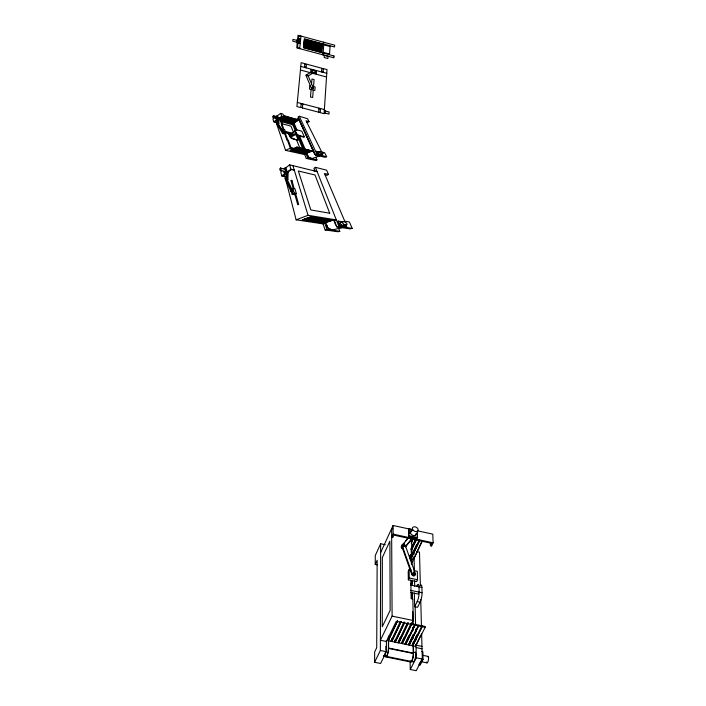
<?xml version="1.0" encoding="UTF-8"?>
<svg xmlns="http://www.w3.org/2000/svg" width="706" height="706" viewBox="0 0 706 706"><rect width="100%" height="100%" fill="white"/><g stroke="black" fill="none" stroke-linecap="round" stroke-linejoin="round"><path stroke-width="1.06" d="M386.394 640.695L386.411 651.709L380.596 663.481L374.595 662.263L380.366 650.473L380.649 543.735L385.308 544.741M374.595 662.263L374.665 651.912L376.713 647.693L377.163 560.273L375.239 564.482L377.101 564.879M375.239 564.482L375.301 555.472L380.649 543.735M287.51 179.871L287.827 179.624A3.248 1.783 17.9 0 0 287.907 179.262L288.18 171.973M287.316 172.608L287.06 179.077L287.907 179.262M286.265 178.168L286.468 173.226M278.632 124.265A1.756 0.909 17.5 0 0 278.817 123.815L279.082 118.714M277.555 123.038L277.723 119.658M278.455 119.155L278.243 123.665L278.844 123.824M329.155 54.671L329.199 53.921M329.684 46.402L329.737 45.669M329.561 54.018L330.046 46.499L323.736 44.796L323.189 52.306L329.552 54.018M328.016 56.639L327.893 58.536L324.204 57.548L324.328 55.65M328.934 56.48L323.463 55.015M320.498 108.53L320.206 112.651L324.107 113.675L327.019 69.567L323.313 68.579L323.048 72.347M322.527 54.759L322.66 52.924M323.313 43.931L323.436 42.148M318.909 108.115L318.618 112.183L302.415 107.947M321.53 71.941L321.795 68.226L306.386 64.114L306.051 67.82M323.498 53.153L323.551 52.403M324.089 44.893L324.142 44.16M313.261 90.068L312.661 97.56L310.481 96.987L311.099 89.494M313.535 86.582L314.099 79.593L311.964 79.019L311.558 83.89M302.424 107.939L302.786 103.888M301.197 103.464L300.818 107.577L296.899 106.553L301.144 62.666L304.868 63.664L304.524 67.414M413.125 573.651L414.166 574.64M299.388 42.466L299.776 38.698L299.026 38.495L298.638 42.263M299.706 48.643L300.968 36.085M298.462 41.557L298.479 38.283M298.108 41.883L298.664 42.033L298.47 43.11L300.218 43.578M298.62 41.601L298.806 40.613M402.764 546.603L402.764 545.809M403.126 544.979L403.02 545.606M402.508 546.241L402.747 546.973M414.59 573.881L414.563 573.766M402.12 547.044L402.208 547.609M380.622 552.63L393.065 525.485L412.401 529.703M393.065 525.485L393.127 534.115L391.662 537.292L392.818 537.54L393.913 535.157L431.595 543.338L430.439 545.694L431.587 545.941L433.113 542.808L432.804 534.16L417.767 530.877M417.564 531.671L417.308 538.378L408.703 536.507L408.977 528.829L412.189 529.526M402.826 548.712A1.73 1.235 27.7 0 1 401.423 546.462L408.271 537.654M401.802 546.382L402.182 545.57A1.739 1.235 27.7 0 1 403.258 544.176A1.739 1.235 27.7 0 1 405.315 545.5L415.357 573.59L414.969 574.393A1.774 1.28 29.1 0 1 413.884 575.858A1.774 1.28 29.1 0 1 411.783 574.49L401.802 546.382A1.73 1.235 27.7 0 1 403.02 544.988M402.879 544.988L403.258 544.176M402.076 548.385L402.455 547.574M408.703 536.507L408.977 528.829M404.935 546.312L405.315 545.5M411.369 541.087L412.269 539.19M411.651 541.476L413.001 538.634M411.219 543.152L413.019 539.358M411.051 548.668L415.119 540.143M411.068 549.4L415.587 539.913M411.342 549.78L416.319 539.358M411.36 550.503L416.337 540.081M411.951 555.445L410.31 555.092L409.754 556.257L411.395 556.61L411.951 555.445L411.624 539.402M410.715 556.963L416.619 544.644M412.083 554.801L413.937 550.927L414.016 554.228M418.905 540.637L410.283 558.631L410.265 557.908M419.638 540.072L411.016 558.799L413.557 559.337L422.223 541.352M411.016 558.799L419.655 540.796M421.747 541.581L413.557 559.337M411.148 569.971L409.101 569.53L408.2 571.401L408.342 579.838L416.593 581.594L417.511 579.723L417.308 571.286L414.228 570.625M408.342 579.838L409.251 577.967L409.101 569.53M411.783 574.49L412.18 573.687L402.182 545.57M392.757 528.9L391.618 528.653L392.104 616.126L380.393 640.245L386.394 641.472L396.278 621.306L411.333 624.431L413.292 620.53L412.851 599.015L411.157 598.653L410.795 580.138M413.884 575.858L414.272 575.046A1.774 1.28 29 0 0 415.357 573.59M410.592 584.692L412.454 580.879M388.229 640.748L397.637 620.768L388.229 640.748L390.947 641.313L400.381 621.342M391.892 638.577L390.947 641.313M391.742 641.472L401.185 621.509L391.742 641.472L394.46 642.028L403.929 622.083M395.395 639.301L394.46 642.028M417.899 586.006L416.814 585.777A6.795 1.659 -79.4 0 1 418.993 586.827L419.126 592.131L418.181 594.046L410.663 592.458M395.245 642.195L404.732 622.242L395.245 642.195L397.963 642.751L407.477 622.816M420.079 585.715A6.795 1.668 -79.4 0 1 421.906 587.445L422.047 592.749A6.822 1.686 -79.5 0 1 420.114 602.209L417.564 607.301L414.651 606.692L417.184 601.591A6.822 1.668 -79.4 0 0 419.126 592.131M400.337 637.147L397.963 642.751M398.749 642.91L408.28 622.983L398.749 642.91L401.467 643.466L411.024 623.548M403.85 637.871L401.467 643.466M411.819 623.716L402.252 643.634L404.962 644.19L414.581 625.11L414.563 624.289L411.819 623.716L402.252 643.634M408.792 635.735L404.962 644.19M415.357 624.457L405.756 644.349L408.465 644.905L418.12 625.843L418.093 625.022L415.357 624.457L405.756 644.349M412.304 636.459L408.465 644.905M418.896 625.189L409.251 645.072L411.96 645.619L421.65 626.575L421.632 625.754L418.896 625.189L409.251 645.072M417.272 634.323L411.96 645.619M422.426 625.922L412.745 645.787L415.446 646.343L425.188 627.307L425.162 626.487L422.426 625.922L412.745 645.787M420.785 635.056L415.446 646.343M421.632 633.679L422.303 659.033L416.222 670.7L410.265 669.491L416.302 657.807L416.01 644.587M420.802 661.09L418.843 664.84L420.149 665.105L423.079 659.483L422.868 651.709L421.57 651.444M291.825 189.084L292.928 188.423L294.984 188.846L296.317 193.523L294.217 194.679L292.143 194.282L291.516 191.926L292.743 191.82A3.398 1.88 18.1 0 0 292.708 190.92M291.737 191.82L291.852 191.635A3.512 1.942 18.1 0 0 291.843 190.805L285.833 178.256L286.689 178.468L292.716 190.92M413.99 575.081L412.789 575.002M405.332 546.753L411.774 538.74M405.588 546.753L412.039 538.74M401.423 546.462L404.662 542.455M405.95 540.858L408.536 537.663M292.637 191.997L291.552 191.917M413.169 572.998L412.992 573.572L414.007 572.919M282.426 131.651L283.062 131.81A2.039 1.059 17.6 0 0 283.124 131.139L277.352 123.082L282.515 131.025A2.092 1.094 17.6 0 1 282.426 131.643L283.062 131.81M286.689 178.468L285.312 178.097A3.23 1.774 18 0 0 285.198 179.05L291.119 191.573A1.033 0.574 18.2 0 0 291.304 191.847L291.419 191.9M414.387 574.181L413.072 573.51M403.647 546.135L404.547 545.729L403.876 544.882M291.163 191.335L291.454 191.414A1.465 0.812 18.1 0 0 291.454 190.867L291.269 190.726A1.465 0.812 18.2 0 0 291.181 191.335M283.9 168.822L285.189 167.825L286.062 168.037L286.998 171.443L285.039 172.891L284.156 172.688L283.794 171.302M281.809 170.843L280.714 171.682L281.756 175.909L284.959 176.632L284.703 174.514M285.586 167.922L289.61 164.807L317.126 171.62M284.156 172.688L286.106 171.231L286.998 171.443M281.756 175.909L290.89 169.184L294.243 169.987L291.437 169.59L282.797 175.909L285.206 176.447M275.984 116.455L277.582 115.934L278.393 118.202L276.69 119.393L275.693 118.149M274.502 117.823L272.904 118.979L273.831 121.811L276.143 122.438L285.586 150.378L304.683 154.596L306.13 154.049L290.095 150.475L294.323 148.604L310.737 151.799M277.246 115.837L280.653 113.375L283.027 114.063L283.918 117.134L297.226 120.902L297.791 120.567L284.024 116.631M276.055 119.226L278.393 118.202M273.831 121.811L281.747 116.278L284.156 116.967M281.95 117.655L282.471 117.293M283.98 116.252L284.518 115.89L298.417 119.888M282.709 117.425L283.238 117.072M280.679 119.393L282.118 118.414L280.909 117.452M293.202 188.476L291.04 180.736L291.834 180.224L294.225 188.687M404.3 546.1L404.467 545.341M283.132 129.498L281.394 124.671L282.621 124.697L280.158 117.973M325.087 174.92L326.913 175.37L328.502 174.479L326.604 170.172L315.414 167.322L313.932 168.275L315.035 171.099M281.394 124.671L282.621 124.697M313.27 170.667L314.549 169.855M306.695 122.085L307.728 122.385L309.043 121.644L307.569 118.714L299.291 116.269L298.047 117.046L315.494 155.161L324.954 157.288L326.649 156.732L324.628 152.708L321.962 152.081M314.232 170.905L314.558 170.702A2.595 1.394 18.7 0 1 314.567 169.917M296.617 119.367L298.559 118.167A1.606 0.821 18 0 0 298.506 118.767L314.399 153.661A3.954 2.092 18.6 0 0 315.317 154.746M308.187 75.948L312.59 73.283M282.365 129.966L283.265 129.419L284.73 129.798L285.833 132.816L284.059 133.831L282.594 133.46L276.796 123.718M296.344 121.441L295.788 121.776L282.038 117.893L282.559 117.531L296.502 121.344L297.067 121L282.109 116.622L274.616 121.82L276.364 122.288L275.896 120.929M306.139 75.057L310.163 72.63M281.509 121.661L292.796 124.759L293.617 124.274L281.209 120.841M291.481 191.502L291.596 191.441A1.465 0.812 18.1 0 0 291.587 190.894L291.49 190.77M282.594 133.46L284.359 132.437L292.39 134.511L293.025 134.166L292.681 133.293L285.312 131.395M292.143 194.282L294.225 193.109L296.317 193.523M295.867 134.44L298.1 139.859L297.438 140.176L292.028 138.658A4.766 2.497 17.9 0 1 290.581 137.714L288.975 134.714L290.316 133.981M291.922 133.099L295.487 131.148A2.418 1.262 18 0 1 295.726 130.125L295.099 130.513A2.418 1.262 18 0 0 294.843 131.51L296.555 134.59A5.118 2.665 18.1 0 0 298.064 135.561L303.615 137.176L304.33 136.823L301.815 131.192L297.923 130.151A2.568 1.333 18 0 0 295.708 130.098M289.672 136.567L296.273 133.046L295.487 131.148M296.202 134.264L291.763 136.602L290.307 136.232L289.592 134.369A2.718 1.421 17.9 0 1 289.548 133.778M293.555 148.94L293.211 148.013L290.96 147.501L288.313 140.247L286.989 140.22L284.589 133.531M413.884 575.055L412.719 574.649M293.564 139.223L298.1 139.859M304.33 136.823L300.35 135.808L299.653 136.161L305.063 149.072M285.586 150.378L290.334 148.207L309.837 152.143M296.767 147.139L296.22 147.757L312.564 151.102L296.767 147.139L312.564 151.102M282.118 131.457L282.153 130.998M295.17 148.225L294.393 148.198L311.646 151.455L295.24 147.819L296.026 147.845M296.22 147.757L296.891 147.466M308.072 152.823L292.028 149.619M308.954 152.487L292.663 149.337M286.071 180.93L296.132 219.822L308.054 215.304L336.338 219.901L334.309 220.51L310.931 216.751L303.615 219.416L325.219 222.734L326.048 222.478L304.383 219.134M413.389 572.875L413.01 573.643M319.447 151.905L316.359 151.393L317.788 154.446L322.386 155.496L322.077 153.987M304.683 154.596L306.272 158.453L307.754 157.923L316.968 159.909L315.767 157.27M315.494 155.161L317.135 154.579L326.649 156.732M317.788 154.446L322.757 155.373M319.297 156.052L312.749 158.312A2.1 1.121 18.5 0 1 311.364 158.303L309.81 157.72A4.007 2.127 18.5 0 1 308.31 156.503L306.854 153.299M316.968 159.909L315.432 160.412L306.272 158.453M282.021 130.963L281.994 131.44M331.644 220.793L308.698 217.563M296.132 219.822L323.039 223.881L324.831 223.343L302.265 219.901L303.395 219.495L324.972 222.805L302.636 219.769M342.984 221.755L337.856 221.128L339.824 226.026L346.734 226.891L345.975 225.082M340.919 222.328L343.107 221.719A1.827 1.033 19.8 0 1 344.025 221.693L345.755 222.416M339.824 226.026L346.734 226.891M323.039 223.881L325.148 229.962L327.002 229.476L339.798 231.286L338.677 228.426M334.309 220.51L336.797 226.908L338.906 226.361L352.206 228.365L349.391 221.958L344.757 221.207L324.469 173.482L328.502 174.479M413.328 572.998L414.475 573.493M339.798 231.286L337.865 231.745L325.148 229.962M352.206 228.365L350.017 228.876L336.797 226.908M280.52 168.019L279.903 168.584A6.407 3.486 17.9 0 0 279.85 169.767A3.574 1.942 17.8 0 0 279.991 170.146L284.65 171.505L285.321 170.834A6.328 3.442 17.7 0 0 285.348 169.864A3.398 1.844 17.8 0 0 285.18 169.387L280.547 168.019L280.979 168.39A3.53 1.915 17.7 0 1 281.138 168.866A6.628 3.609 17.6 0 1 281.103 169.846L280.45 170.525M272.913 116.984L272.895 116.905A4.192 2.162 17.5 0 1 273.019 116.155L273.593 115.784L276.849 116.746A1.412 0.732 17.4 0 1 277.07 117.152L277.105 117.231A4.051 2.092 17.4 0 1 276.999 117.981L273.337 117.496L273.981 117.134A4.192 2.162 17.3 0 0 274.087 116.375L274.069 116.305A1.438 0.741 17.4 0 0 273.857 115.899M304.613 219.054L327.143 222.152L305.389 218.772M306.625 218.322L329.367 221.481L307.428 218.03M306.395 218.401L328.246 221.816L305.61 218.692M308.46 217.651L330.496 221.146L307.657 217.942M309.519 217.271L332.8 220.448L310.587 216.883M273.337 117.496L273.178 117.417A1.456 0.75 17.4 0 1 272.94 116.984M291.816 190.735L292.69 190.858M388.582 636.08L388.618 648.029L413.504 653.121A5.692 1.394 -80.1 0 1 412.216 660.278A5.692 1.394 -80.1 0 1 410.274 661.151M422.894 655.345L428.18 656.421M388.397 636.459L388.432 648.408L413.31 653.5A5.039 1.235 -80.1 0 1 412.383 659.245A5.039 1.235 -80.1 0 1 410.698 661.222M380.366 650.473L386.411 651.709M416.302 657.807L422.303 659.033M421.773 659.219L423.079 659.483M420.697 661.584L427.051 662.872M383.614 655.83L413.363 661.884M386.085 656.977L410.954 662.034M416.028 645.16L421.967 646.387M416.081 647.57L422.029 648.788M392.104 616.126L413.292 620.53M411.836 624.536L414.581 625.11M415.375 625.278L418.12 625.843M418.914 626.01L421.65 626.575M422.453 626.743L425.188 627.307M410.433 585.009L421.906 587.445M410.53 590.313L422.047 592.749M417.184 601.591L420.114 602.209M409.251 577.967L417.511 579.723M393.127 534.115L433.113 542.808M416.716 551.527L419.496 552.127L420.361 585.186M408.58 529.677L411.792 530.382M409.101 535.651L417.714 537.522M291.04 180.736L292.037 180.957M291.031 150.06L306.333 153.493L290.404 150.343M291.843 149.707L307.198 153.158L291.207 149.981M282.453 130.901L283.106 131.095M285.639 132.269L293.025 134.166M297.297 102.449L324.381 109.545M301.135 104.091L302.733 104.506M318.865 108.742L320.453 109.156M324.328 110.224L325.175 110.445L324.972 113.578L324.125 113.357M325.139 110.957L329.12 111.998L328.996 114.09L325.007 113.066M300.835 107.321L302.442 107.736M318.635 111.98L320.224 112.395M310.349 85.744L309.802 85.594L309.51 89.071L314.85 90.483L315.123 87.006L312.599 86.335M304.577 66.841L306.104 67.246M321.565 71.368L323.092 71.774M300.782 66.417L326.772 73.336M300.438 70.044L326.525 76.989M303.58 47.452L321.724 52.315L321.786 51.494L303.659 46.622M299.741 48.273L297.508 47.673L298.726 35.847L300.933 36.447M304.851 63.893L306.369 64.299M321.786 68.411L323.295 68.817M304.365 39.245L322.333 44.081L322.271 44.893L304.295 40.057M299.035 38.424L299.776 38.627M304.268 40.286L322.254 45.131L322.192 45.952L304.189 41.098M304.171 41.336L322.174 46.181L322.112 47.002L304.092 42.157M297.544 40.136L296.749 39.924L296.467 42.625L297.261 42.837M299.556 40.816L300.465 41.063M296.705 40.357L292.972 39.359L292.769 41.16L296.511 42.183M304.065 42.386L322.095 47.24L322.042 48.061L303.986 43.207M298.726 41.38L299.476 41.583M298.153 41.477L298.7 41.628M303.968 43.445L322.024 48.299L321.962 49.12L303.889 44.266M298.656 42.078L299.406 42.281M298.629 42.334L299.379 42.536M303.862 44.504L321.945 49.358L321.883 50.188L303.783 45.325M303.765 45.563L321.865 50.426L321.804 51.247L303.686 46.384M277.758 123.091L277.158 122.932A1.244 0.644 17.5 0 0 276.981 123.612M282.294 123.797L290.996 126.153L293.458 132.26M294.217 138.897L292.672 138.323A4.81 2.515 18 0 1 291.216 137.379L290.307 136.232M280.697 119.429L293.687 123.047L294.225 122.72L281.156 119.067M280.75 119.588L293.528 123.144L280.953 120.126L293.325 123.585L296.035 130.036M281.818 118.617L294.923 122.297L294.376 122.623L281.306 118.97M300.35 135.808L298.762 135.208A5.154 2.683 18.1 0 1 297.244 134.228L296.273 133.046M281.968 118.017L295.629 121.873L295.082 122.2L281.968 118.52M280.264 117.893L282.118 118.414M309.043 121.644L306.06 120.779L321.707 151.949A2.533 1.341 18.7 0 1 322.871 152.867M403.276 545.844L403.753 546.091M403.85 544.944L404.3 545.217M403.673 546.073L403.047 545.535M343.681 224.279L345.428 225.011A1.827 1.033 19.8 0 0 346.311 224.993L344.078 225.576A1.827 1.033 19.7 0 1 343.204 225.593L341.466 224.87M412.631 574.825L412.675 574.066L412.516 574.552M316.712 151.261L318.15 154.323M299.291 116.269L317.135 154.579M293.943 122.888L296.952 129.975M298.435 135.728L303.924 148.807M305.954 153.643L307.754 157.923M292.796 124.759L295.17 130.469M297.023 134.943L302.653 148.507M296.573 139.964L299.741 147.836M338.315 220.996L340.292 225.911M315.414 167.322L338.906 226.361M333.894 220.448L335.376 224.279A5.507 3.106 19.7 0 0 336.312 225.655M294.323 148.604L293.678 148.887M280.653 113.375L281.747 116.278M282.285 124.909L283.988 129.604M285.277 133.134L287.819 140.132M279.541 118.396L281.729 124.459M287.368 140.017L290.334 148.207M283.265 129.419L284.359 132.437M325.872 222.531L327.302 226.52A5.189 2.939 19.5 0 0 328.749 228.373L331.952 229.803A3.159 1.791 19.5 0 0 333.4 229.759L341.73 227.659A3.504 1.977 19.7 0 1 338.501 227.138M413.892 571.383L414.969 574.393M324.672 222.902L327.002 229.476M276.946 115.758L277.749 118.026M292.911 165.628L308.054 215.304M289.61 164.807L290.89 169.184M295.69 193.876L298.656 204.378L297.755 204.802L294.834 194.344M292.928 188.423L294.225 193.109M285.189 167.825L286.106 171.231M284.959 176.632L285.33 178.08M431.507 543.779L431.587 545.941M430.333 542.455L430.439 545.694M420.741 599.518L421.491 628.172M417.14 531.547L417.184 533.498M414.06 556.434L414.378 570.757M414.599 580.676L414.722 586.183M415.154 606.022L415.569 624.748M415.666 629.161L415.746 632.461M415.843 636.874L415.913 640.174M414.351 592.978L414.651 606.692M411.713 564.571L411.519 554.969A5.224 1.235 -79 0 0 411.501 554.625M412.022 580.217L412.11 584.18M412.269 592.193L412.41 599.27M412.657 611.581L412.913 624.113M412.975 627.272L413.045 630.458M413.125 634.72L413.195 637.933M413.301 643.325L413.504 653.121M411.051 539.481L411.086 541.626M411.245 549.118L411.51 563.979M411.863 581.585L411.925 584.559M412.083 592.563L412.207 598.635M412.666 621.324L412.728 624.483M412.789 627.643L412.834 629.77M412.939 635.091L413.001 638.312M413.089 642.619L413.31 653.5M410.31 555.092L410.415 560.538M411.307 622.833L411.333 624.431M410.124 661.204L410.265 669.491M321.221 151.764A1.262 0.662 18.7 0 0 320.083 151.649L318.397 152.284A1.447 0.768 18.6 0 0 318.353 153.14M320.047 151.631A1.456 0.768 18.7 0 0 320.065 152.522A2.524 1.333 18.7 0 0 321.186 153.449L321.954 153.731A1.209 0.635 18.7 0 0 322.783 153.749L321.045 154.349A1.209 0.635 18.7 0 1 320.224 154.34L319.456 154.067A2.489 1.315 18.7 0 1 318.3 153.149M288.992 134.714A2.436 1.271 17.9 0 1 289.257 133.708M298.7 118.484A1.58 0.812 18 0 0 298.762 118.846L314.708 153.731A3.327 1.765 18.6 0 0 315.105 154.305M319.394 156.158A2.762 1.465 18.6 0 1 316.173 155.249M318.83 155.947A2.392 1.271 18.6 0 1 316.659 155.391M311.717 158.373A1.906 1.015 18.4 0 1 310.658 158.321L309.29 157.8A3.53 1.88 18.4 0 1 307.966 156.732L307.763 156.432A2.303 1.227 18.4 0 1 307.754 155.47M322.818 152.875A1.456 0.768 18.7 0 1 322.836 153.784M331.538 229.724A2.859 1.624 19.4 0 1 331.061 229.688L328.228 228.426A4.571 2.595 19.4 0 1 326.966 226.794A3.98 2.259 19.4 0 1 326.975 225.62M343.804 224.164A2.674 1.509 19.8 0 1 342.975 221.631M345.631 222.531A2.683 1.509 19.8 0 1 346.443 225.09M341.589 224.764A2.656 1.491 19.7 0 1 340.804 222.24M416.169 533.365A3.062 2.162 27.6 0 1 414.184 535.554A3.062 2.162 27.6 0 1 410.671 533.436A3.062 2.162 27.6 0 1 411.969 530.841M410.045 533.392A3.062 2.162 27.7 0 1 411.316 531.75M415.763 534.221A3.062 2.162 27.7 0 1 415.64 535.448M403.047 547.856A1.73 1.235 27.7 0 1 401.802 545.65M414.272 575.046A1.774 1.28 29 0 1 412.18 573.687M421.482 661.187A3.274 0.83 -80.2 0 1 421.111 661.601M427.624 656.871A3.274 0.838 -80.3 0 1 428.604 657.754A3.274 0.838 -80.3 0 1 427.783 662.087A3.274 0.838 -80.3 0 1 426.653 661.981M414.44 652.441A5.039 1.244 -80.1 0 1 415.463 657.233A5.039 1.244 -80.1 0 1 412.886 661.107M385.803 646.396A5.057 1.147 -79.8 0 1 385.811 650.085M385.317 652.618A5.057 1.147 -79.8 0 1 383.729 655.83M412.533 554.581A4.624 1.103 -79 0 1 413.345 554.395M413.425 558.225A4.624 1.103 -79 0 1 411.28 563.264M388.618 648.029A5.71 1.306 -79.8 0 1 387.135 655.583A5.71 1.306 -79.8 0 1 385.37 655.433M411.263 554.492A4.633 1.094 -79 0 1 411.333 555.34M388.432 648.408A5.057 1.156 -79.8 0 1 387.259 654.762A5.057 1.156 -79.8 0 1 385.635 655.556M382.352 557.493L382.255 626.734L390.162 610.355L389.871 541.193L382.352 557.493M334.017 55.977L333.912 57.813L296.741 47.84L298.038 35.3L334.653 45.175L334.547 46.967L304.41 38.839L303.554 47.796L334.017 55.977M311.805 87.888L312.82 88.206L311.805 87.888M307.551 75.692L306.536 75.427L307.551 75.692M316.473 70.944L316.253 73.821L310.64 72.33L310.878 69.453L316.473 70.944M285.383 178.397L285.365 178.415A1.386 0.759 18 0 0 285.348 178.927L285.586 179.006A1.386 0.759 17.9 0 0 285.603 178.494L285.418 178.38M284.615 116.128L284.077 116.49L297.958 120.461L298.523 120.126L284.615 116.128M329.711 213.221L310.834 209.947L298.338 170.976L315.035 174.991L329.711 213.221M313.367 88.144L308.081 75.692A1.112 0.538 18 0 0 306.783 74.968A1.112 0.538 18 0 0 306.007 75.463L311.275 87.923A1.121 0.556 18.2 0 0 312.581 88.656A1.121 0.556 18.2 0 0 313.367 88.144M312.281 72.047A1.968 0.953 18.1 0 0 315.405 72.303A1.968 0.953 18.1 0 0 313.005 70.556A1.968 0.953 18.1 0 0 312.281 72.047M413.001 530.091A3.071 2.153 27.6 0 0 417.952 530.585A3.071 2.153 27.6 0 0 414.757 526.791A3.071 2.153 27.6 0 0 413.001 530.091"/></g></svg>
